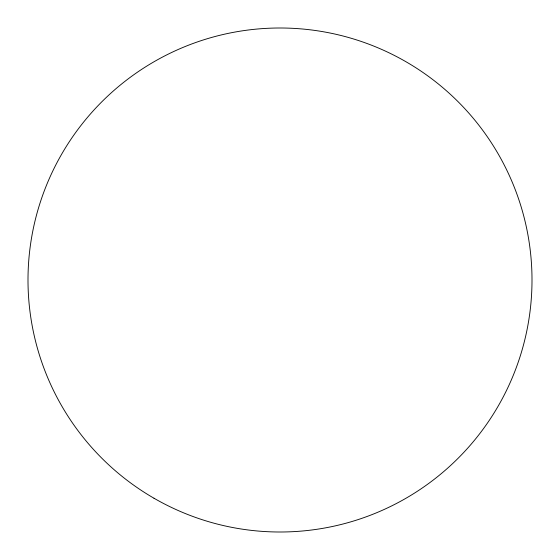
<?xml version="1.0" encoding="UTF-8"?>
<svg xmlns="http://www.w3.org/2000/svg" width="560" height="560" viewBox="0 0 560 560"><rect width="100%" height="100%" fill="white"/><g stroke="black" fill="none" stroke-linecap="round" stroke-linejoin="round"><path stroke-width="0.84" d="M154 498.239A252 252 0 0 0 532 280A252 252 0 0 0 154 61.761A252 252 0 0 0 154 498.239"/></g></svg>
